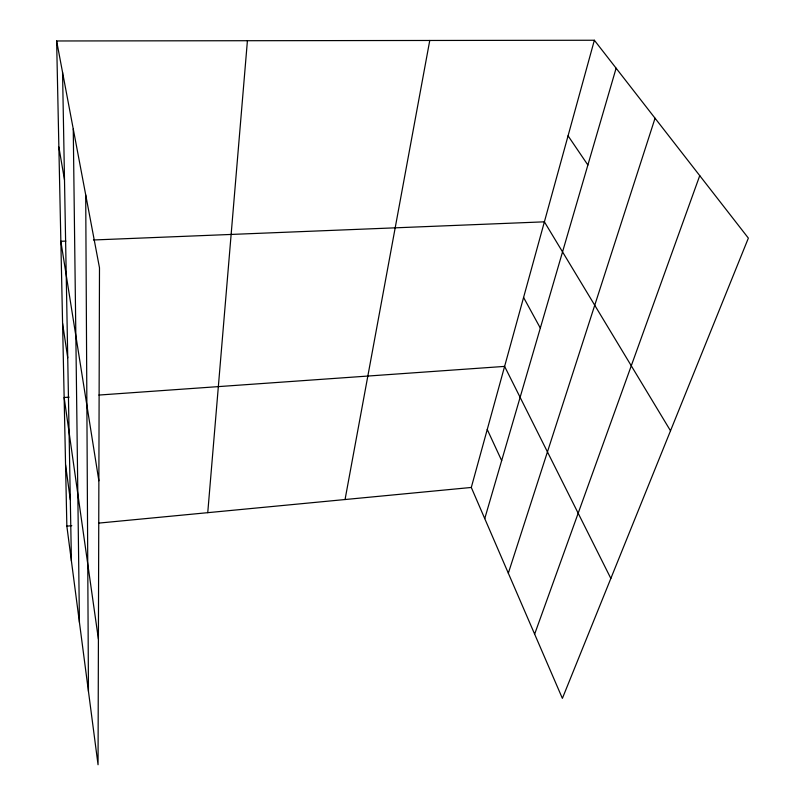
<?xml version="1.0" encoding="UTF-8"?>
<svg xmlns="http://www.w3.org/2000/svg" width="805" height="805" viewBox="0 0 805 805"><rect width="100%" height="100%" fill="white"/><g stroke="black" fill="none" stroke-linecap="round" stroke-linejoin="round"><path stroke-width="1.21" d="M207.75 512.674L247.417 40.713M345.053 499.533L429.759 40.471M594.362 40.25L748.368 238.119L562.383 698.368L471.297 487.458L594.362 40.25L56.632 40.974L66.855 526.158L98.049 764.75L99.488 267.793L56.632 40.974M484.751 518.601L616.117 68.204M508.327 573.2L655.049 118.224M534.641 634.119L699.746 175.641M66.855 526.158L71.786 525.685M98.874 523.089L471.297 487.458M69.119 397.157L64.148 397.509L98.411 639.12M98.934 395.054L504.614 366.396L610.844 578.453M65.869 241.087L60.848 241.289L98.864 480.766M93.471 239.981L544.391 221.828L670.515 430.796M568.068 135.824L587.881 165.025M523.582 297.458L540.326 328.078M487.246 429.488L501.666 460.611M58.866 146.983L64.501 179.857M62.579 323.369L67.731 357.833M65.567 464.797L70.297 499.694M62.549 72.319L71.414 560.994M73.255 128.971L79.433 622.386M85.712 194.921L88.459 691.394"/></g></svg>
